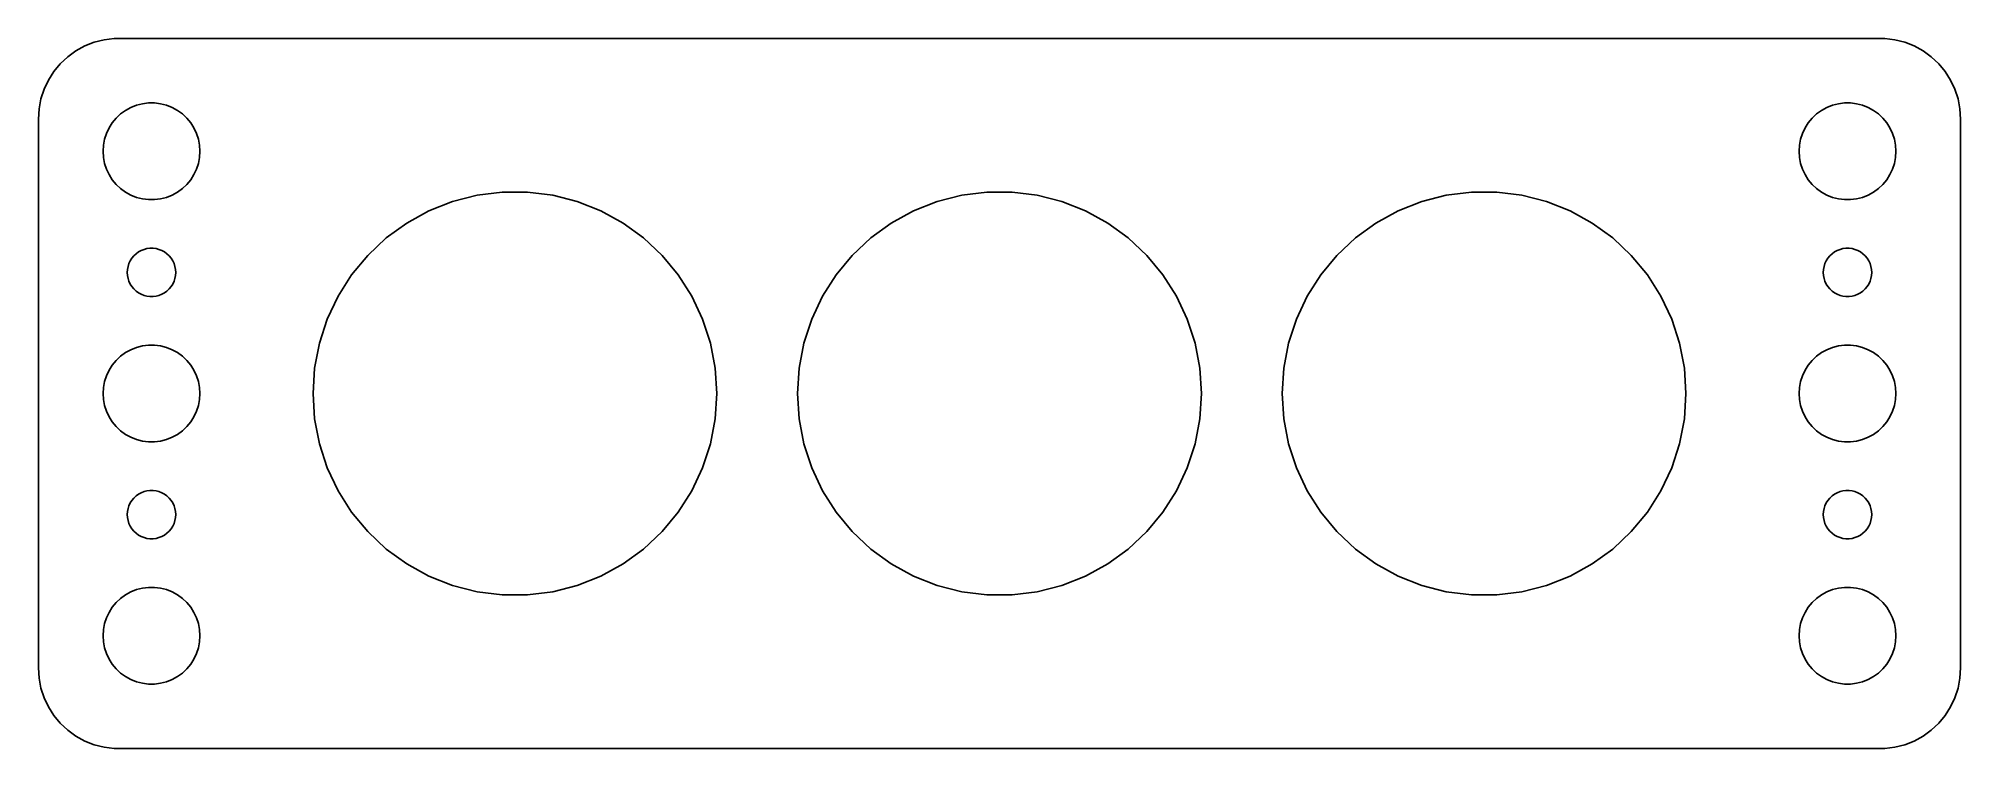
# Model space of a CAD drawing. Header units: metres. Extents: x -60 to 60, y -22 to 22.
import ezdxf

# ---------------------------------------------------------------- set-up
doc = ezdxf.new("R2010")
doc.units = ezdxf.units.M

msp = doc.modelspace()

# ---------------------------------------------------------------- linework, layer by layer
for p, q in [((-56.6289, 21.5241), (-57.1791, 21.2216)), ((-56.0451, 21.7553), (-56.6289, 21.5241)), ((-55.4369, 21.9114), (-56.0451, 21.7553)), ((-54.8139, 21.9901), (-55.4369, 21.9114)), ((54.8139, 21.9901), (-54.8139, 21.9901)), ((55.4369, 21.9114), (54.8139, 21.9901)), ((56.0451, 21.7553), (55.4369, 21.9114)), ((56.6289, 21.5241), (56.0451, 21.7553)), ((57.1791, 21.2216), (56.6289, 21.5241)), ((-58.1448, 20.4227), (-58.5451, 19.9389)), ((-57.6871, 20.8526), (-58.1448, 20.4227)), ((-57.1791, 21.2216), (-57.6871, 20.8526)), ((57.6871, 20.8526), (57.1791, 21.2216)), ((58.1448, 20.4227), (57.6871, 20.8526)), ((58.5451, 19.9389), (58.1448, 20.4227)), ((-58.8815, 19.4088), (-59.1489, 18.8406)), ((-58.5451, 19.9389), (-58.8815, 19.4088)), ((58.8815, 19.4088), (58.5451, 19.9389)), ((59.1489, 18.8406), (58.8815, 19.4088)), ((-59.3429, 18.2434), (-59.4606, 17.6267)), ((-59.1489, 18.8406), (-59.3429, 18.2434)), ((-53.7773, 17.7145), (-53.427, 17.8532)), ((-53.427, 17.8532), (-53.0621, 17.9469)), ((-53.0621, 17.9469), (-52.6884, 17.9941)), ((-52.6884, 17.9941), (-52.3116, 17.9941)), ((-52.3116, 17.9941), (-51.9379, 17.9469)), ((-51.9379, 17.9469), (-51.5729, 17.8532)), ((-51.5729, 17.8532), (-51.2227, 17.7145)), ((51.2227, 17.7145), (51.5729, 17.8532)), ((51.5729, 17.8532), (51.9379, 17.9469)), ((51.9379, 17.9469), (52.3116, 17.9941)), ((52.3116, 17.9941), (52.6884, 17.9941)), ((52.6884, 17.9941), (53.0621, 17.9469)), ((53.0621, 17.9469), (53.427, 17.8532)), ((53.427, 17.8532), (53.7773, 17.7145)), ((59.3429, 18.2434), (59.1489, 18.8406)), ((59.4606, 17.6267), (59.3429, 18.2434)), ((-59.4606, 17.6267), (-59.5, 17)), ((-59.5, 17), (-59.5, -17)), ((-55.1289, 16.4453), (-54.927, 16.7634)), ((-54.927, 16.7634), (-54.6869, 17.0536)), ((-54.6869, 17.0536), (-54.4123, 17.3115)), ((-54.4123, 17.3115), (-54.1075, 17.533)), ((-54.1075, 17.533), (-53.7773, 17.7145)), ((-51.2227, 17.7145), (-50.8925, 17.533)), ((-50.8925, 17.533), (-50.5877, 17.3115)), ((-50.5877, 17.3115), (-50.3131, 17.0536)), ((-50.3131, 17.0536), (-50.0729, 16.7634)), ((-50.0729, 16.7634), (-49.8711, 16.4453)), ((49.8711, 16.4453), (50.0729, 16.7634)), ((50.0729, 16.7634), (50.3131, 17.0536)), ((50.3131, 17.0536), (50.5877, 17.3115)), ((50.5877, 17.3115), (50.8925, 17.533)), ((50.8925, 17.533), (51.2227, 17.7145)), ((53.7773, 17.7145), (54.1075, 17.533)), ((54.1075, 17.533), (54.4123, 17.3115)), ((54.4123, 17.3115), (54.6869, 17.0536)), ((54.6869, 17.0536), (54.927, 16.7634)), ((54.927, 16.7634), (55.1289, 16.4453)), ((59.5, 17), (59.4606, 17.6267)), ((59.5, -17), (59.5, 17)), ((-55.4763, 15.376), (-55.4057, 15.7461)), ((-55.4057, 15.7461), (-55.2893, 16.1044)), ((-55.2893, 16.1044), (-55.1289, 16.4453)), ((-49.8711, 16.4453), (-49.7107, 16.1044)), ((-49.7107, 16.1044), (-49.5942, 15.7461)), ((-49.5942, 15.7461), (-49.5237, 15.376)), ((49.5237, 15.376), (49.5942, 15.7461)), ((49.5942, 15.7461), (49.7107, 16.1044)), ((49.7107, 16.1044), (49.8711, 16.4453)), ((55.1289, 16.4453), (55.2893, 16.1044)), ((55.2893, 16.1044), (55.4057, 15.7461)), ((55.4057, 15.7461), (55.4763, 15.376)), ((-55.5, 15), (-55.4763, 15.376)), ((-55.4763, 14.624), (-55.5, 15)), ((-55.4057, 14.2539), (-55.4763, 14.624)), ((-49.5237, 14.624), (-49.5942, 14.2539)), ((-49.5237, 15.376), (-49.5, 15)), ((-49.5, 15), (-49.5237, 14.624)), ((49.5, 15), (49.5237, 15.376)), ((49.5237, 14.624), (49.5, 15)), ((49.5942, 14.2539), (49.5237, 14.624)), ((55.4763, 14.624), (55.4057, 14.2539)), ((55.4763, 15.376), (55.5, 15)), ((55.5, 15), (55.4763, 14.624)), ((-55.2893, 13.8956), (-55.4057, 14.2539)), ((-55.1289, 13.5547), (-55.2893, 13.8956)), ((-54.927, 13.2366), (-55.1289, 13.5547)), ((-54.6869, 12.9464), (-54.927, 13.2366)), ((-50.0729, 13.2366), (-50.3131, 12.9464)), ((-49.8711, 13.5547), (-50.0729, 13.2366)), ((-49.7107, 13.8956), (-49.8711, 13.5547)), ((-49.5942, 14.2539), (-49.7107, 13.8956)), ((49.7107, 13.8956), (49.5942, 14.2539)), ((49.8711, 13.5547), (49.7107, 13.8956)), ((50.0729, 13.2366), (49.8711, 13.5547)), ((50.3131, 12.9464), (50.0729, 13.2366)), ((54.927, 13.2366), (54.6869, 12.9464)), ((55.1289, 13.5547), (54.927, 13.2366)), ((55.2893, 13.8956), (55.1289, 13.5547)), ((55.4057, 14.2539), (55.2893, 13.8956)), ((-54.4123, 12.6884), (-54.6869, 12.9464)), ((-54.1075, 12.467), (-54.4123, 12.6884)), ((-53.7773, 12.2855), (-54.1075, 12.467)), ((-53.427, 12.1468), (-53.7773, 12.2855)), ((-53.0621, 12.0531), (-53.427, 12.1468)), ((-52.6884, 12.0059), (-53.0621, 12.0531)), ((-52.3116, 12.0059), (-52.6884, 12.0059)), ((-51.9379, 12.0531), (-52.3116, 12.0059)), ((-51.5729, 12.1468), (-51.9379, 12.0531)), ((-51.2227, 12.2855), (-51.5729, 12.1468)), ((-50.8925, 12.467), (-51.2227, 12.2855)), ((-50.5877, 12.6884), (-50.8925, 12.467)), ((-50.3131, 12.9464), (-50.5877, 12.6884)), ((-33.8627, 11.8882), (-32.3423, 12.2786)), ((-32.3423, 12.2786), (-30.7849, 12.4753)), ((-30.7849, 12.4753), (-29.2151, 12.4753)), ((-29.2151, 12.4753), (-27.6577, 12.2786)), ((-27.6577, 12.2786), (-26.1373, 11.8882)), ((-3.8627, 11.8882), (-2.34225, 12.2786)), ((-2.34225, 12.2786), (-0.78487, 12.4753)), ((-0.78487, 12.4753), (0.78487, 12.4753)), ((0.78487, 12.4753), (2.34225, 12.2786)), ((2.34225, 12.2786), (3.8627, 11.8882)), ((26.1373, 11.8882), (27.6577, 12.2786)), ((27.6577, 12.2786), (29.2151, 12.4753)), ((29.2151, 12.4753), (30.7849, 12.4753)), ((30.7849, 12.4753), (32.3423, 12.2786)), ((32.3423, 12.2786), (33.8627, 11.8882)), ((50.5877, 12.6884), (50.3131, 12.9464)), ((50.8925, 12.467), (50.5877, 12.6884)), ((51.2227, 12.2855), (50.8925, 12.467)), ((51.5729, 12.1468), (51.2227, 12.2855)), ((51.9379, 12.0531), (51.5729, 12.1468)), ((52.3116, 12.0059), (51.9379, 12.0531)), ((52.6884, 12.0059), (52.3116, 12.0059)), ((53.0621, 12.0531), (52.6884, 12.0059)), ((53.427, 12.1468), (53.0621, 12.0531)), ((53.7773, 12.2855), (53.427, 12.1468)), ((54.1075, 12.467), (53.7773, 12.2855)), ((54.4123, 12.6884), (54.1075, 12.467)), ((54.6869, 12.9464), (54.4123, 12.6884)), ((-36.6978, 10.5541), (-35.3222, 11.3103)), ((-35.3222, 11.3103), (-33.8627, 11.8882)), ((-26.1373, 11.8882), (-24.6777, 11.3103)), ((-24.6777, 11.3103), (-23.3022, 10.5541)), ((-6.69783, 10.5541), (-5.32224, 11.3103)), ((-5.32224, 11.3103), (-3.8627, 11.8882)), ((3.8627, 11.8882), (5.32224, 11.3103)), ((5.32224, 11.3103), (6.69783, 10.5541)), ((23.3022, 10.5541), (24.6777, 11.3103)), ((24.6777, 11.3103), (26.1373, 11.8882)), ((33.8627, 11.8882), (35.3222, 11.3103)), ((35.3222, 11.3103), (36.6978, 10.5541)), ((-39.1121, 8.55682), (-37.9678, 9.63141)), ((-37.9678, 9.63141), (-36.6978, 10.5541)), ((-23.3022, 10.5541), (-22.0322, 9.63141)), ((-22.0322, 9.63141), (-20.8879, 8.55682)), ((-9.11211, 8.55682), (-7.96779, 9.63141)), ((-7.96779, 9.63141), (-6.69783, 10.5541)), ((6.69783, 10.5541), (7.96779, 9.63141)), ((7.96779, 9.63141), (9.11211, 8.55682)), ((20.8879, 8.55682), (22.0322, 9.63141)), ((22.0322, 9.63141), (23.3022, 10.5541)), ((36.6978, 10.5541), (37.9678, 9.63141)), ((37.9678, 9.63141), (39.1121, 8.55682)), ((-53.8145, 8.22263), (-53.7135, 8.38167)), ((-53.7135, 8.38167), (-53.5934, 8.52681)), ((-53.5934, 8.52681), (-53.4561, 8.65576)), ((-53.4561, 8.65576), (-53.3037, 8.76648)), ((-53.3037, 8.76648), (-53.1387, 8.85724)), ((-53.1387, 8.85724), (-52.9635, 8.92657)), ((-52.9635, 8.92657), (-52.7811, 8.97342)), ((-52.7811, 8.97342), (-52.5942, 8.99704)), ((-52.5942, 8.99704), (-52.4058, 8.99704)), ((-52.4058, 8.99704), (-52.2189, 8.97342)), ((-52.2189, 8.97342), (-52.0365, 8.92657)), ((-52.0365, 8.92657), (-51.8613, 8.85724)), ((-51.8613, 8.85724), (-51.6963, 8.76648)), ((-51.6963, 8.76648), (-51.5439, 8.65576)), ((-51.5439, 8.65576), (-51.4065, 8.52681)), ((-51.4065, 8.52681), (-51.2865, 8.38167)), ((-51.2865, 8.38167), (-51.1855, 8.22263)), ((-40.1127, 7.34731), (-39.1121, 8.55682)), ((-20.8879, 8.55682), (-19.8873, 7.34731)), ((-10.1127, 7.34731), (-9.11211, 8.55682)), ((9.11211, 8.55682), (10.1127, 7.34731)), ((19.8873, 7.34731), (20.8879, 8.55682)), ((39.1121, 8.55682), (40.1127, 7.34731)), ((51.1855, 8.22263), (51.2865, 8.38167)), ((51.2865, 8.38167), (51.4065, 8.52681)), ((51.4065, 8.52681), (51.5439, 8.65576)), ((51.5439, 8.65576), (51.6963, 8.76648)), ((51.6963, 8.76648), (51.8613, 8.85724)), ((51.8613, 8.85724), (52.0365, 8.92657)), ((52.0365, 8.92657), (52.2189, 8.97342)), ((52.2189, 8.97342), (52.4058, 8.99704)), ((52.4058, 8.99704), (52.5942, 8.99704)), ((52.5942, 8.99704), (52.7811, 8.97342)), ((52.7811, 8.97342), (52.9635, 8.92657)), ((52.9635, 8.92657), (53.1387, 8.85724)), ((53.1387, 8.85724), (53.3037, 8.76648)), ((53.3037, 8.76648), (53.4561, 8.65576)), ((53.4561, 8.65576), (53.5934, 8.52681)), ((53.5934, 8.52681), (53.7135, 8.38167)), ((53.7135, 8.38167), (53.8145, 8.22263)), ((-54, 7.5), (-53.9882, 7.68799)), ((-53.9882, 7.312), (-54, 7.5)), ((-53.9882, 7.68799), (-53.9529, 7.87303)), ((-53.9529, 7.12695), (-53.9882, 7.312)), ((-53.9529, 7.87303), (-53.8947, 8.05219)), ((-53.8947, 8.05219), (-53.8145, 8.22263)), ((-51.1855, 8.22263), (-51.1053, 8.05219)), ((-51.1053, 8.05219), (-51.0471, 7.87303)), ((-51.0471, 7.87303), (-51.0118, 7.68799)), ((-51.0118, 7.312), (-51.0471, 7.12695)), ((-51.0118, 7.68799), (-51, 7.5)), ((-51, 7.5), (-51.0118, 7.312)), ((-40.9538, 6.02191), (-40.1127, 7.34731)), ((-19.8873, 7.34731), (-19.0462, 6.02191)), ((-10.9538, 6.02191), (-10.1127, 7.34731)), ((10.1127, 7.34731), (10.9538, 6.02191)), ((19.0462, 6.02191), (19.8873, 7.34731)), ((40.1127, 7.34731), (40.9538, 6.02191)), ((51, 7.5), (51.0118, 7.68799)), ((51.0118, 7.312), (51, 7.5)), ((51.0118, 7.68799), (51.0471, 7.87303)), ((51.0471, 7.12695), (51.0118, 7.312)), ((51.0471, 7.87303), (51.1053, 8.05219)), ((51.1053, 8.05219), (51.1855, 8.22263)), ((53.8145, 8.22263), (53.8947, 8.05219)), ((53.8947, 8.05219), (53.9529, 7.87303)), ((53.9529, 7.87303), (53.9882, 7.68799)), ((53.9882, 7.312), (53.9529, 7.12695)), ((53.9882, 7.68799), (54, 7.5)), ((54, 7.5), (53.9882, 7.312)), ((-53.8947, 6.9478), (-53.9529, 7.12695)), ((-53.8145, 6.77736), (-53.8947, 6.9478)), ((-53.7135, 6.61832), (-53.8145, 6.77736)), ((-53.5934, 6.47318), (-53.7135, 6.61832)), ((-53.4561, 6.34422), (-53.5934, 6.47318)), ((-53.3037, 6.23351), (-53.4561, 6.34422)), ((-53.1387, 6.14275), (-53.3037, 6.23351)), ((-52.9635, 6.07341), (-53.1387, 6.14275)), ((-52.7811, 6.02657), (-52.9635, 6.07341)), ((-52.5942, 6.00294), (-52.7811, 6.02657)), ((-52.4058, 6.00294), (-52.5942, 6.00294)), ((-52.2189, 6.02657), (-52.4058, 6.00294)), ((-52.0365, 6.07341), (-52.2189, 6.02657)), ((-51.8613, 6.14275), (-52.0365, 6.07341)), ((-51.6963, 6.23351), (-51.8613, 6.14275)), ((-51.5439, 6.34422), (-51.6963, 6.23351)), ((-51.4065, 6.47318), (-51.5439, 6.34422)), ((-51.2865, 6.61832), (-51.4065, 6.47318)), ((-51.1855, 6.77736), (-51.2865, 6.61832)), ((-51.1053, 6.9478), (-51.1855, 6.77736)), ((-51.0471, 7.12695), (-51.1053, 6.9478)), ((-41.6222, 4.60155), (-40.9538, 6.02191)), ((-19.0462, 6.02191), (-18.3778, 4.60155)), ((-11.6222, 4.60155), (-10.9538, 6.02191)), ((10.9538, 6.02191), (11.6222, 4.60155)), ((18.3778, 4.60155), (19.0462, 6.02191)), ((40.9538, 6.02191), (41.6222, 4.60155)), ((51.1053, 6.9478), (51.0471, 7.12695)), ((51.1855, 6.77736), (51.1053, 6.9478)), ((51.2865, 6.61832), (51.1855, 6.77736)), ((51.4065, 6.47318), (51.2865, 6.61832)), ((51.5439, 6.34422), (51.4065, 6.47318)), ((51.6963, 6.23351), (51.5439, 6.34422)), ((51.8613, 6.14275), (51.6963, 6.23351)), ((52.0365, 6.07341), (51.8613, 6.14275)), ((52.2189, 6.02657), (52.0365, 6.07341)), ((52.4058, 6.00294), (52.2189, 6.02657)), ((52.5942, 6.00294), (52.4058, 6.00294)), ((52.7811, 6.02657), (52.5942, 6.00294)), ((52.9635, 6.07341), (52.7811, 6.02657)), ((53.1387, 6.14275), (52.9635, 6.07341)), ((53.3037, 6.23351), (53.1387, 6.14275)), ((53.4561, 6.34422), (53.3037, 6.23351)), ((53.5934, 6.47318), (53.4561, 6.34422)), ((53.7135, 6.61832), (53.5934, 6.47318)), ((53.8145, 6.77736), (53.7135, 6.61832)), ((53.8947, 6.9478), (53.8145, 6.77736)), ((53.9529, 7.12695), (53.8947, 6.9478)), ((-42.1073, 3.10861), (-41.6222, 4.60155)), ((-18.3778, 4.60155), (-17.8927, 3.10861)), ((-12.1073, 3.10861), (-11.6222, 4.60155)), ((11.6222, 4.60155), (12.1073, 3.10861)), ((17.8927, 3.10861), (18.3778, 4.60155)), ((41.6222, 4.60155), (42.1073, 3.10861)), ((-54.4123, 2.31154), (-54.1075, 2.53297)), ((-54.1075, 2.53297), (-53.7773, 2.71448)), ((-53.7773, 2.71448), (-53.427, 2.85316)), ((-53.427, 2.85316), (-53.0621, 2.94685)), ((-53.0621, 2.94685), (-52.6884, 2.99408)), ((-52.6884, 2.99408), (-52.3116, 2.99408)), ((-52.3116, 2.99408), (-51.9379, 2.94685)), ((-51.9379, 2.94685), (-51.5729, 2.85316)), ((-51.5729, 2.85316), (-51.2227, 2.71448)), ((-51.2227, 2.71448), (-50.8925, 2.53297)), ((-50.8925, 2.53297), (-50.5877, 2.31154)), ((-42.4014, 1.56665), (-42.1073, 3.10861)), ((-17.8927, 3.10861), (-17.5986, 1.56665)), ((-12.4014, 1.56665), (-12.1073, 3.10861)), ((12.1073, 3.10861), (12.4014, 1.56665)), ((17.5986, 1.56665), (17.8927, 3.10861)), ((42.1073, 3.10861), (42.4014, 1.56665)), ((50.5877, 2.31154), (50.8925, 2.53297)), ((50.8925, 2.53297), (51.2227, 2.71448)), ((51.2227, 2.71448), (51.5729, 2.85316)), ((51.5729, 2.85316), (51.9379, 2.94685)), ((51.9379, 2.94685), (52.3116, 2.99408)), ((52.3116, 2.99408), (52.6884, 2.99408)), ((52.6884, 2.99408), (53.0621, 2.94685)), ((53.0621, 2.94685), (53.427, 2.85316)), ((53.427, 2.85316), (53.7773, 2.71448)), ((53.7773, 2.71448), (54.1075, 2.53297)), ((54.1075, 2.53297), (54.4123, 2.31154)), ((-55.2893, 1.10437), (-55.1289, 1.44525)), ((-55.1289, 1.44525), (-54.927, 1.76335)), ((-54.927, 1.76335), (-54.6869, 2.05363)), ((-54.6869, 2.05363), (-54.4123, 2.31154)), ((-50.5877, 2.31154), (-50.3131, 2.05363)), ((-50.3131, 2.05363), (-50.0729, 1.76335)), ((-50.0729, 1.76335), (-49.8711, 1.44525)), ((-49.8711, 1.44525), (-49.7107, 1.10437)), ((-42.5, 0), (-42.4014, 1.56665)), ((-17.5986, 1.56665), (-17.5, 0)), ((-12.5, 0), (-12.4014, 1.56665)), ((12.4014, 1.56665), (12.5, 0)), ((17.5, 0), (17.5986, 1.56665)), ((42.4014, 1.56665), (42.5, 0)), ((49.7107, 1.10437), (49.8711, 1.44525)), ((49.8711, 1.44525), (50.0729, 1.76335)), ((50.0729, 1.76335), (50.3131, 2.05363)), ((50.3131, 2.05363), (50.5877, 2.31154)), ((54.4123, 2.31154), (54.6869, 2.05363)), ((54.6869, 2.05363), (54.927, 1.76335)), ((54.927, 1.76335), (55.1289, 1.44525)), ((55.1289, 1.44525), (55.2893, 1.10437)), ((-55.5, 0), (-55.4763, 0.37599)), ((-55.4763, -0.37599), (-55.5, 0)), ((-55.4763, 0.37599), (-55.4057, 0.74606)), ((-55.4057, 0.74606), (-55.2893, 1.10437)), ((-49.7107, 1.10437), (-49.5942, 0.74606)), ((-49.5942, 0.74606), (-49.5237, 0.37599)), ((-49.5237, 0.37599), (-49.5, 0)), ((-49.5, 0), (-49.5237, -0.37599)), ((-42.4014, -1.56665), (-42.5, 0)), ((-17.5, 0), (-17.5986, -1.56665)), ((-12.4014, -1.56665), (-12.5, 0)), ((12.5, 0), (12.4014, -1.56665)), ((17.5986, -1.56665), (17.5, 0)), ((42.5, 0), (42.4014, -1.56665)), ((49.5, 0), (49.5237, 0.37599)), ((49.5237, -0.37599), (49.5, 0)), ((49.5237, 0.37599), (49.5942, 0.74606)), ((49.5942, 0.74606), (49.7107, 1.10437)), ((55.2893, 1.10437), (55.4057, 0.74606)), ((55.4057, 0.74606), (55.4763, 0.37599)), ((55.4763, 0.37599), (55.5, 0)), ((55.5, 0), (55.4763, -0.37599)), ((-55.4057, -0.74606), (-55.4763, -0.37599)), ((-55.2893, -1.10437), (-55.4057, -0.74606)), ((-55.1289, -1.44525), (-55.2893, -1.10437)), ((-49.7107, -1.10437), (-49.8711, -1.44525)), ((-49.5942, -0.74606), (-49.7107, -1.10437)), ((-49.5237, -0.37599), (-49.5942, -0.74606)), ((49.5942, -0.74606), (49.5237, -0.37599)), ((49.7107, -1.10437), (49.5942, -0.74606)), ((49.8711, -1.44525), (49.7107, -1.10437)), ((55.2893, -1.10437), (55.1289, -1.44525)), ((55.4057, -0.74606), (55.2893, -1.10437)), ((55.4763, -0.37599), (55.4057, -0.74606)), ((-54.927, -1.76335), (-55.1289, -1.44525)), ((-54.6869, -2.05363), (-54.927, -1.76335)), ((-54.4123, -2.31154), (-54.6869, -2.05363)), ((-54.1075, -2.53297), (-54.4123, -2.31154)), ((-50.5877, -2.31154), (-50.8925, -2.53297)), ((-50.3131, -2.05363), (-50.5877, -2.31154)), ((-50.0729, -1.76335), (-50.3131, -2.05363)), ((-49.8711, -1.44525), (-50.0729, -1.76335)), ((-42.1073, -3.10861), (-42.4014, -1.56665)), ((-17.5986, -1.56665), (-17.8927, -3.10861)), ((-12.1073, -3.10861), (-12.4014, -1.56665)), ((12.4014, -1.56665), (12.1073, -3.10861)), ((17.8927, -3.10861), (17.5986, -1.56665)), ((42.4014, -1.56665), (42.1073, -3.10861)), ((50.0729, -1.76335), (49.8711, -1.44525)), ((50.3131, -2.05363), (50.0729, -1.76335)), ((50.5877, -2.31154), (50.3131, -2.05363)), ((50.8925, -2.53297), (50.5877, -2.31154)), ((54.4123, -2.31154), (54.1075, -2.53297)), ((54.6869, -2.05363), (54.4123, -2.31154)), ((54.927, -1.76335), (54.6869, -2.05363)), ((55.1289, -1.44525), (54.927, -1.76335)), ((-53.7773, -2.71448), (-54.1075, -2.53297)), ((-53.427, -2.85316), (-53.7773, -2.71448)), ((-53.0621, -2.94685), (-53.427, -2.85316)), ((-52.6884, -2.99408), (-53.0621, -2.94685)), ((-52.3116, -2.99408), (-52.6884, -2.99408)), ((-51.9379, -2.94685), (-52.3116, -2.99408)), ((-51.5729, -2.85316), (-51.9379, -2.94685)), ((-51.2227, -2.71448), (-51.5729, -2.85316)), ((-50.8925, -2.53297), (-51.2227, -2.71448)), ((-41.6222, -4.60155), (-42.1073, -3.10861)), ((-17.8927, -3.10861), (-18.3778, -4.60155)), ((-11.6222, -4.60155), (-12.1073, -3.10861)), ((12.1073, -3.10861), (11.6222, -4.60155)), ((18.3778, -4.60155), (17.8927, -3.10861)), ((42.1073, -3.10861), (41.6222, -4.60155)), ((51.2227, -2.71448), (50.8925, -2.53297)), ((51.5729, -2.85316), (51.2227, -2.71448)), ((51.9379, -2.94685), (51.5729, -2.85316)), ((52.3116, -2.99408), (51.9379, -2.94685)), ((52.6884, -2.99408), (52.3116, -2.99408)), ((53.0621, -2.94685), (52.6884, -2.99408)), ((53.427, -2.85316), (53.0621, -2.94685)), ((53.7773, -2.71448), (53.427, -2.85316)), ((54.1075, -2.53297), (53.7773, -2.71448)), ((-40.9538, -6.02191), (-41.6222, -4.60155)), ((-18.3778, -4.60155), (-19.0462, -6.02191)), ((-10.9538, -6.02191), (-11.6222, -4.60155)), ((11.6222, -4.60155), (10.9538, -6.02191)), ((19.0462, -6.02191), (18.3778, -4.60155)), ((41.6222, -4.60155), (40.9538, -6.02191)), ((-53.9882, -7.312), (-53.9529, -7.12695)), ((-53.9529, -7.12695), (-53.8947, -6.9478)), ((-53.8947, -6.9478), (-53.8145, -6.77736)), ((-53.8145, -6.77736), (-53.7135, -6.61832)), ((-53.7135, -6.61832), (-53.5934, -6.47318)), ((-53.5934, -6.47318), (-53.4561, -6.34422)), ((-53.4561, -6.34422), (-53.3037, -6.23351)), ((-53.3037, -6.23351), (-53.1387, -6.14275)), ((-53.1387, -6.14275), (-52.9635, -6.07341)), ((-52.9635, -6.07341), (-52.7811, -6.02657)), ((-52.7811, -6.02657), (-52.5942, -6.00294)), ((-52.5942, -6.00294), (-52.4058, -6.00294)), ((-52.4058, -6.00294), (-52.2189, -6.02657)), ((-52.2189, -6.02657), (-52.0365, -6.07341)), ((-52.0365, -6.07341), (-51.8613, -6.14275)), ((-51.8613, -6.14275), (-51.6963, -6.23351)), ((-51.6963, -6.23351), (-51.5439, -6.34422)), ((-51.5439, -6.34422), (-51.4065, -6.47318)), ((-51.4065, -6.47318), (-51.2865, -6.61832)), ((-51.2865, -6.61832), (-51.1855, -6.77736)), ((-51.1855, -6.77736), (-51.1053, -6.9478)), ((-51.1053, -6.9478), (-51.0471, -7.12695)), ((-51.0471, -7.12695), (-51.0118, -7.312)), ((-40.1127, -7.34731), (-40.9538, -6.02191)), ((-19.0462, -6.02191), (-19.8873, -7.34731)), ((-10.1127, -7.34731), (-10.9538, -6.02191)), ((10.9538, -6.02191), (10.1127, -7.34731)), ((19.8873, -7.34731), (19.0462, -6.02191)), ((40.9538, -6.02191), (40.1127, -7.34731)), ((51.0118, -7.312), (51.0471, -7.12695)), ((51.0471, -7.12695), (51.1053, -6.9478)), ((51.1053, -6.9478), (51.1855, -6.77736)), ((51.1855, -6.77736), (51.2865, -6.61832)), ((51.2865, -6.61832), (51.4065, -6.47318)), ((51.4065, -6.47318), (51.5439, -6.34422)), ((51.5439, -6.34422), (51.6963, -6.23351)), ((51.6963, -6.23351), (51.8613, -6.14275)), ((51.8613, -6.14275), (52.0365, -6.07341)), ((52.0365, -6.07341), (52.2189, -6.02657)), ((52.2189, -6.02657), (52.4058, -6.00294)), ((52.4058, -6.00294), (52.5942, -6.00294)), ((52.5942, -6.00294), (52.7811, -6.02657)), ((52.7811, -6.02657), (52.9635, -6.07341)), ((52.9635, -6.07341), (53.1387, -6.14275)), ((53.1387, -6.14275), (53.3037, -6.23351)), ((53.3037, -6.23351), (53.4561, -6.34422)), ((53.4561, -6.34422), (53.5934, -6.47318)), ((53.5934, -6.47318), (53.7135, -6.61832)), ((53.7135, -6.61832), (53.8145, -6.77736)), ((53.8145, -6.77736), (53.8947, -6.9478)), ((53.8947, -6.9478), (53.9529, -7.12695)), ((53.9529, -7.12695), (53.9882, -7.312)), ((-54, -7.5), (-53.9882, -7.312)), ((-53.9882, -7.68799), (-54, -7.5)), ((-53.9529, -7.87303), (-53.9882, -7.68799)), ((-53.8947, -8.05219), (-53.9529, -7.87303)), ((-53.8145, -8.22263), (-53.8947, -8.05219)), ((-53.7135, -8.38167), (-53.8145, -8.22263)), ((-51.1855, -8.22263), (-51.2865, -8.38167)), ((-51.1053, -8.05219), (-51.1855, -8.22263)), ((-51.0471, -7.87303), (-51.1053, -8.05219)), ((-51.0118, -7.68799), (-51.0471, -7.87303)), ((-51.0118, -7.312), (-51, -7.5)), ((-51, -7.5), (-51.0118, -7.68799)), ((-39.1121, -8.55682), (-40.1127, -7.34731)), ((-19.8873, -7.34731), (-20.8879, -8.55682)), ((-9.11211, -8.55682), (-10.1127, -7.34731)), ((10.1127, -7.34731), (9.11211, -8.55682)), ((20.8879, -8.55682), (19.8873, -7.34731)), ((40.1127, -7.34731), (39.1121, -8.55682)), ((51, -7.5), (51.0118, -7.312)), ((51.0118, -7.68799), (51, -7.5)), ((51.0471, -7.87303), (51.0118, -7.68799)), ((51.1053, -8.05219), (51.0471, -7.87303)), ((51.1855, -8.22263), (51.1053, -8.05219)), ((51.2865, -8.38167), (51.1855, -8.22263)), ((53.8145, -8.22263), (53.7135, -8.38167)), ((53.8947, -8.05219), (53.8145, -8.22263)), ((53.9529, -7.87303), (53.8947, -8.05219)), ((53.9882, -7.68799), (53.9529, -7.87303)), ((53.9882, -7.312), (54, -7.5)), ((54, -7.5), (53.9882, -7.68799)), ((-53.5934, -8.52681), (-53.7135, -8.38167)), ((-53.4561, -8.65576), (-53.5934, -8.52681)), ((-53.3037, -8.76648), (-53.4561, -8.65576)), ((-53.1387, -8.85724), (-53.3037, -8.76648)), ((-52.9635, -8.92657), (-53.1387, -8.85724)), ((-52.7811, -8.97342), (-52.9635, -8.92657)), ((-52.5942, -8.99704), (-52.7811, -8.97342)), ((-52.4058, -8.99704), (-52.5942, -8.99704)), ((-52.2189, -8.97342), (-52.4058, -8.99704)), ((-52.0365, -8.92657), (-52.2189, -8.97342)), ((-51.8613, -8.85724), (-52.0365, -8.92657)), ((-51.6963, -8.76648), (-51.8613, -8.85724)), ((-51.5439, -8.65576), (-51.6963, -8.76648)), ((-51.4065, -8.52681), (-51.5439, -8.65576)), ((-51.2865, -8.38167), (-51.4065, -8.52681)), ((-37.9678, -9.63141), (-39.1121, -8.55682)), ((-20.8879, -8.55682), (-22.0322, -9.63141)), ((-7.96779, -9.63141), (-9.11211, -8.55682)), ((9.11211, -8.55682), (7.96779, -9.63141)), ((22.0322, -9.63141), (20.8879, -8.55682)), ((39.1121, -8.55682), (37.9678, -9.63141)), ((51.4065, -8.52681), (51.2865, -8.38167)), ((51.5439, -8.65576), (51.4065, -8.52681)), ((51.6963, -8.76648), (51.5439, -8.65576)), ((51.8613, -8.85724), (51.6963, -8.76648)), ((52.0365, -8.92657), (51.8613, -8.85724)), ((52.2189, -8.97342), (52.0365, -8.92657)), ((52.4058, -8.99704), (52.2189, -8.97342)), ((52.5942, -8.99704), (52.4058, -8.99704)), ((52.7811, -8.97342), (52.5942, -8.99704)), ((52.9635, -8.92657), (52.7811, -8.97342)), ((53.1387, -8.85724), (52.9635, -8.92657)), ((53.3037, -8.76648), (53.1387, -8.85724)), ((53.4561, -8.65576), (53.3037, -8.76648)), ((53.5934, -8.52681), (53.4561, -8.65576)), ((53.7135, -8.38167), (53.5934, -8.52681)), ((-36.6978, -10.5541), (-37.9678, -9.63141)), ((-35.3222, -11.3103), (-36.6978, -10.5541)), ((-23.3022, -10.5541), (-24.6777, -11.3103)), ((-22.0322, -9.63141), (-23.3022, -10.5541)), ((-6.69783, -10.5541), (-7.96779, -9.63141)), ((-5.32224, -11.3103), (-6.69783, -10.5541)), ((6.69783, -10.5541), (5.32224, -11.3103)), ((7.96779, -9.63141), (6.69783, -10.5541)), ((23.3022, -10.5541), (22.0322, -9.63141)), ((24.6777, -11.3103), (23.3022, -10.5541)), ((36.6978, -10.5541), (35.3222, -11.3103)), ((37.9678, -9.63141), (36.6978, -10.5541)), ((-33.8627, -11.8882), (-35.3222, -11.3103)), ((-32.3423, -12.2786), (-33.8627, -11.8882)), ((-26.1373, -11.8882), (-27.6577, -12.2786)), ((-24.6777, -11.3103), (-26.1373, -11.8882)), ((-3.8627, -11.8882), (-5.32224, -11.3103)), ((-2.34225, -12.2786), (-3.8627, -11.8882)), ((3.8627, -11.8882), (2.34225, -12.2786)), ((5.32224, -11.3103), (3.8627, -11.8882)), ((26.1373, -11.8882), (24.6777, -11.3103)), ((27.6577, -12.2786), (26.1373, -11.8882)), ((33.8627, -11.8882), (32.3423, -12.2786)), ((35.3222, -11.3103), (33.8627, -11.8882)), ((-54.927, -13.2366), (-54.6869, -12.9464)), ((-54.6869, -12.9464), (-54.4123, -12.6884)), ((-54.4123, -12.6884), (-54.1075, -12.467)), ((-54.1075, -12.467), (-53.7773, -12.2855)), ((-53.7773, -12.2855), (-53.427, -12.1468)), ((-53.427, -12.1468), (-53.0621, -12.0531)), ((-53.0621, -12.0531), (-52.6884, -12.0059)), ((-52.6884, -12.0059), (-52.3116, -12.0059)), ((-52.3116, -12.0059), (-51.9379, -12.0531)), ((-51.9379, -12.0531), (-51.5729, -12.1468)), ((-51.5729, -12.1468), (-51.2227, -12.2855)), ((-51.2227, -12.2855), (-50.8925, -12.467)), ((-50.8925, -12.467), (-50.5877, -12.6884)), ((-50.5877, -12.6884), (-50.3131, -12.9464)), ((-50.3131, -12.9464), (-50.0729, -13.2366)), ((-30.7849, -12.4753), (-32.3423, -12.2786)), ((-29.2151, -12.4753), (-30.7849, -12.4753)), ((-27.6577, -12.2786), (-29.2151, -12.4753)), ((-0.78487, -12.4753), (-2.34225, -12.2786)), ((0.78487, -12.4753), (-0.78487, -12.4753)), ((2.34225, -12.2786), (0.78487, -12.4753)), ((29.2151, -12.4753), (27.6577, -12.2786)), ((30.7849, -12.4753), (29.2151, -12.4753)), ((32.3423, -12.2786), (30.7849, -12.4753)), ((50.0729, -13.2366), (50.3131, -12.9464)), ((50.3131, -12.9464), (50.5877, -12.6884)), ((50.5877, -12.6884), (50.8925, -12.467)), ((50.8925, -12.467), (51.2227, -12.2855)), ((51.2227, -12.2855), (51.5729, -12.1468)), ((51.5729, -12.1468), (51.9379, -12.0531)), ((51.9379, -12.0531), (52.3116, -12.0059)), ((52.3116, -12.0059), (52.6884, -12.0059)), ((52.6884, -12.0059), (53.0621, -12.0531)), ((53.0621, -12.0531), (53.427, -12.1468)), ((53.427, -12.1468), (53.7773, -12.2855)), ((53.7773, -12.2855), (54.1075, -12.467)), ((54.1075, -12.467), (54.4123, -12.6884)), ((54.4123, -12.6884), (54.6869, -12.9464)), ((54.6869, -12.9464), (54.927, -13.2366)), ((-55.4763, -14.624), (-55.4057, -14.2539)), ((-55.4057, -14.2539), (-55.2893, -13.8956)), ((-55.2893, -13.8956), (-55.1289, -13.5547)), ((-55.1289, -13.5547), (-54.927, -13.2366)), ((-50.0729, -13.2366), (-49.8711, -13.5547)), ((-49.8711, -13.5547), (-49.7107, -13.8956)), ((-49.7107, -13.8956), (-49.5942, -14.2539)), ((-49.5942, -14.2539), (-49.5237, -14.624)), ((49.5237, -14.624), (49.5942, -14.2539)), ((49.5942, -14.2539), (49.7107, -13.8956)), ((49.7107, -13.8956), (49.8711, -13.5547)), ((49.8711, -13.5547), (50.0729, -13.2366)), ((54.927, -13.2366), (55.1289, -13.5547)), ((55.1289, -13.5547), (55.2893, -13.8956)), ((55.2893, -13.8956), (55.4057, -14.2539)), ((55.4057, -14.2539), (55.4763, -14.624)), ((-55.5, -15), (-55.4763, -14.624)), ((-55.4763, -15.376), (-55.5, -15)), ((-55.4057, -15.7461), (-55.4763, -15.376)), ((-49.5237, -15.376), (-49.5942, -15.7461)), ((-49.5237, -14.624), (-49.5, -15)), ((-49.5, -15), (-49.5237, -15.376)), ((49.5, -15), (49.5237, -14.624)), ((49.5237, -15.376), (49.5, -15)), ((49.5942, -15.7461), (49.5237, -15.376)), ((55.4763, -15.376), (55.4057, -15.7461)), ((55.4763, -14.624), (55.5, -15)), ((55.5, -15), (55.4763, -15.376)), ((-55.2893, -16.1044), (-55.4057, -15.7461)), ((-55.1289, -16.4453), (-55.2893, -16.1044)), ((-54.927, -16.7634), (-55.1289, -16.4453)), ((-49.8711, -16.4453), (-50.0729, -16.7634)), ((-49.7107, -16.1044), (-49.8711, -16.4453)), ((-49.5942, -15.7461), (-49.7107, -16.1044)), ((49.7107, -16.1044), (49.5942, -15.7461)), ((49.8711, -16.4453), (49.7107, -16.1044)), ((50.0729, -16.7634), (49.8711, -16.4453)), ((55.1289, -16.4453), (54.927, -16.7634)), ((55.2893, -16.1044), (55.1289, -16.4453)), ((55.4057, -15.7461), (55.2893, -16.1044)), ((-59.5, -17), (-59.4606, -17.6267)), ((-59.4606, -17.6267), (-59.3429, -18.2434)), ((-54.6869, -17.0536), (-54.927, -16.7634)), ((-54.4123, -17.3115), (-54.6869, -17.0536)), ((-54.1075, -17.533), (-54.4123, -17.3115)), ((-53.7773, -17.7145), (-54.1075, -17.533)), ((-53.427, -17.8532), (-53.7773, -17.7145)), ((-51.2227, -17.7145), (-51.5729, -17.8532)), ((-50.8925, -17.533), (-51.2227, -17.7145)), ((-50.5877, -17.3115), (-50.8925, -17.533)), ((-50.3131, -17.0536), (-50.5877, -17.3115)), ((-50.0729, -16.7634), (-50.3131, -17.0536)), ((50.3131, -17.0536), (50.0729, -16.7634)), ((50.5877, -17.3115), (50.3131, -17.0536)), ((50.8925, -17.533), (50.5877, -17.3115)), ((51.2227, -17.7145), (50.8925, -17.533)), ((51.5729, -17.8532), (51.2227, -17.7145)), ((53.7773, -17.7145), (53.427, -17.8532)), ((54.1075, -17.533), (53.7773, -17.7145)), ((54.4123, -17.3115), (54.1075, -17.533)), ((54.6869, -17.0536), (54.4123, -17.3115)), ((54.927, -16.7634), (54.6869, -17.0536)), ((59.3429, -18.2434), (59.4606, -17.6267)), ((59.4606, -17.6267), (59.5, -17)), ((-59.3429, -18.2434), (-59.1489, -18.8406)), ((-59.1489, -18.8406), (-58.8815, -19.4088)), ((-53.0621, -17.9469), (-53.427, -17.8532)), ((-52.6884, -17.9941), (-53.0621, -17.9469)), ((-52.3116, -17.9941), (-52.6884, -17.9941)), ((-51.9379, -17.9469), (-52.3116, -17.9941)), ((-51.5729, -17.8532), (-51.9379, -17.9469)), ((51.9379, -17.9469), (51.5729, -17.8532)), ((52.3116, -17.9941), (51.9379, -17.9469)), ((52.6884, -17.9941), (52.3116, -17.9941)), ((53.0621, -17.9469), (52.6884, -17.9941)), ((53.427, -17.8532), (53.0621, -17.9469)), ((58.8815, -19.4088), (59.1489, -18.8406)), ((59.1489, -18.8406), (59.3429, -18.2434)), ((-58.8815, -19.4088), (-58.5451, -19.9389)), ((-58.5451, -19.9389), (-58.1448, -20.4227)), ((58.1448, -20.4227), (58.5451, -19.9389)), ((58.5451, -19.9389), (58.8815, -19.4088)), ((-58.1448, -20.4227), (-57.6871, -20.8526)), ((-57.6871, -20.8526), (-57.1791, -21.2216)), ((-57.1791, -21.2216), (-56.6289, -21.5241)), ((56.6289, -21.5241), (57.1791, -21.2216)), ((57.1791, -21.2216), (57.6871, -20.8526)), ((57.6871, -20.8526), (58.1448, -20.4227)), ((-56.6289, -21.5241), (-56.0451, -21.7553)), ((-56.0451, -21.7553), (-55.4369, -21.9114)), ((-55.4369, -21.9114), (-54.8139, -21.9901)), ((-54.8139, -21.9901), (54.8139, -21.9901)), ((54.8139, -21.9901), (55.4369, -21.9114)), ((55.4369, -21.9114), (56.0451, -21.7553)), ((56.0451, -21.7553), (56.6289, -21.5241))]:
    msp.add_line(p, q)

doc.saveas('drawing.dxf')
